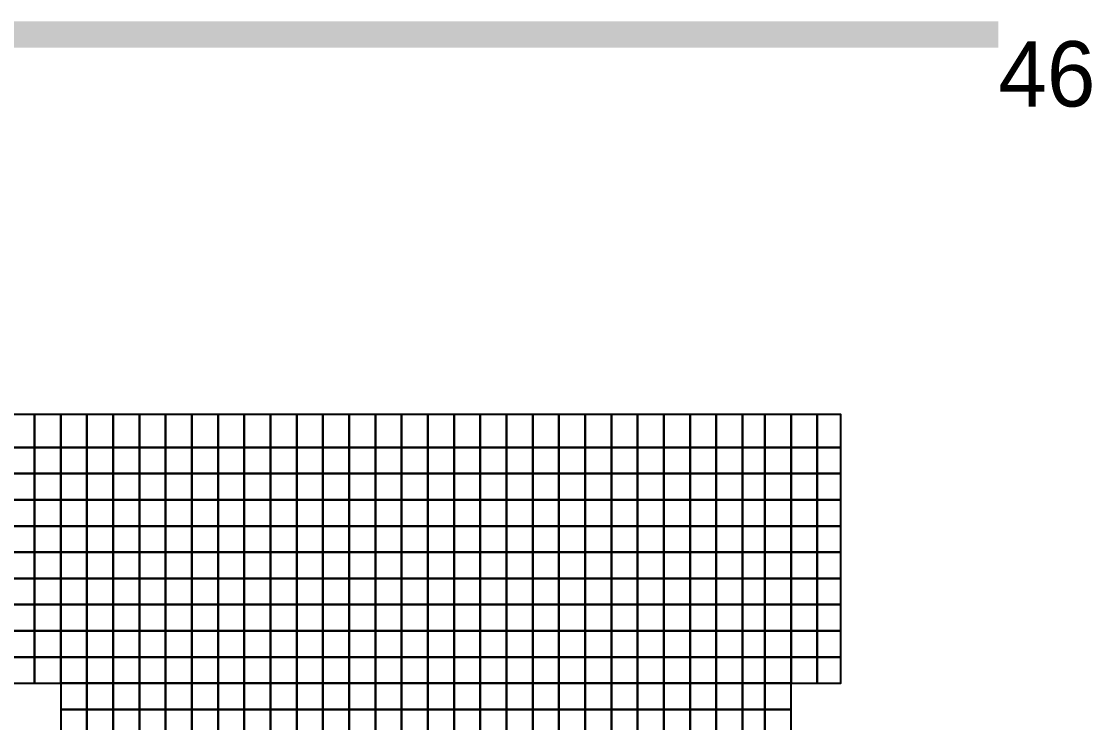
# Model space of a CAD drawing. Extents: x -2.8 to 74.5, y -0.2 to 18.4.
# Drawn here: x 66.37 to 74.53, y 11.9 to 17.25 of the extents above; entities that cross this region are included whole.
import ezdxf
from ezdxf.enums import TextEntityAlignment as Align

# ---------------------------------------------------------------- set-up
doc = ezdxf.new("R2010")
doc.units = 0
doc.header["$MEASUREMENT"] = 0
doc.layers.add('layer_elements', color=7, linetype='Continuous')
doc.layers.add('layer_result_palette', color=7, linetype='Continuous')

msp = doc.modelspace()

# ---------------------------------------------------------------- linework, layer by layer
at = {"layer": 'layer_elements', "color": 171, "true_color": 0x8080ff}
for points in [[(66.27, 14), (66.47, 14), (66.47, 14.25), (66.27, 14.25)], [(66.47, 14), (66.67, 14), (66.67, 14.25), (66.47, 14.25)], [(66.67, 14), (66.87, 14), (66.87, 14.25), (66.67, 14.25)], [(66.87, 14), (67.07, 14), (67.07, 14.25), (66.87, 14.25)], [(67.07, 14), (67.27, 14), (67.27, 14.25), (67.07, 14.25)], [(67.27, 14), (67.47, 14), (67.47, 14.25), (67.27, 14.25)], [(67.47, 14), (67.67, 14), (67.67, 14.25), (67.47, 14.25)], [(67.67, 14), (67.87, 14), (67.87, 14.25), (67.67, 14.25)], [(67.87, 14), (68.07, 14), (68.07, 14.25), (67.87, 14.25)], [(68.07, 14), (68.27, 14), (68.27, 14.25), (68.07, 14.25)], [(68.27, 14), (68.47, 14), (68.47, 14.25), (68.27, 14.25)], [(68.47, 14), (68.67, 14), (68.67, 14.25), (68.47, 14.25)], [(68.67, 14), (68.87, 14), (68.87, 14.25), (68.67, 14.25)], [(68.87, 14), (69.07, 14), (69.07, 14.25), (68.87, 14.25)], [(69.07, 14), (69.27, 14), (69.27, 14.25), (69.07, 14.25)], [(69.27, 14), (69.47, 14), (69.47, 14.25), (69.27, 14.25)], [(69.47, 14), (69.67, 14), (69.67, 14.25), (69.47, 14.25)], [(69.67, 14), (69.87, 14), (69.87, 14.25), (69.67, 14.25)], [(69.87, 14), (70.07, 14), (70.07, 14.25), (69.87, 14.25)], [(70.07, 14), (70.27, 14), (70.27, 14.25), (70.07, 14.25)], [(70.27, 14), (70.47, 14), (70.47, 14.25), (70.27, 14.25)], [(70.47, 14), (70.67, 14), (70.67, 14.25), (70.47, 14.25)], [(70.67, 14), (70.87, 14), (70.87, 14.25), (70.67, 14.25)], [(70.87, 14), (71.07, 14), (71.07, 14.25), (70.87, 14.25)], [(71.07, 14), (71.27, 14), (71.27, 14.25), (71.07, 14.25)], [(71.27, 14), (71.47, 14), (71.47, 14.25), (71.27, 14.25)], [(71.47, 14), (71.67, 14), (71.67, 14.25), (71.47, 14.25)], [(71.67, 14), (71.87, 14), (71.87, 14.25), (71.67, 14.25)], [(71.87, 14), (72.04, 14), (72.04, 14.25), (71.87, 14.25)], [(72.04, 14), (72.24, 14), (72.24, 14.25), (72.04, 14.25)], [(72.24, 14), (72.44, 14), (72.44, 14.25), (72.24, 14.25)], [(72.44, 14), (72.62, 14), (72.62, 14.25), (72.44, 14.25)], [(66.27, 13.8), (66.47, 13.8), (66.47, 14), (66.27, 14)], [(66.47, 13.8), (66.67, 13.8), (66.67, 14), (66.47, 14)], [(66.67, 13.8), (66.87, 13.8), (66.87, 14), (66.67, 14)], [(66.87, 13.8), (67.07, 13.8), (67.07, 14), (66.87, 14)], [(67.07, 13.8), (67.27, 13.8), (67.27, 14), (67.07, 14)], [(67.27, 13.8), (67.47, 13.8), (67.47, 14), (67.27, 14)], [(67.47, 13.8), (67.67, 13.8), (67.67, 14), (67.47, 14)], [(67.67, 13.8), (67.87, 13.8), (67.87, 14), (67.67, 14)], [(67.87, 13.8), (68.07, 13.8), (68.07, 14), (67.87, 14)], [(68.07, 13.8), (68.27, 13.8), (68.27, 14), (68.07, 14)], [(68.27, 13.8), (68.47, 13.8), (68.47, 14), (68.27, 14)], [(68.47, 13.8), (68.67, 13.8), (68.67, 14), (68.47, 14)], [(68.67, 13.8), (68.87, 13.8), (68.87, 14), (68.67, 14)], [(68.87, 13.8), (69.07, 13.8), (69.07, 14), (68.87, 14)], [(69.07, 13.8), (69.27, 13.8), (69.27, 14), (69.07, 14)], [(69.27, 13.8), (69.47, 13.8), (69.47, 14), (69.27, 14)], [(69.47, 13.8), (69.67, 13.8), (69.67, 14), (69.47, 14)], [(69.67, 13.8), (69.87, 13.8), (69.87, 14), (69.67, 14)], [(69.87, 13.8), (70.07, 13.8), (70.07, 14), (69.87, 14)], [(70.07, 13.8), (70.27, 13.8), (70.27, 14), (70.07, 14)], [(70.27, 13.8), (70.47, 13.8), (70.47, 14), (70.27, 14)], [(70.47, 13.8), (70.67, 13.8), (70.67, 14), (70.47, 14)], [(70.67, 13.8), (70.87, 13.8), (70.87, 14), (70.67, 14)], [(70.87, 13.8), (71.07, 13.8), (71.07, 14), (70.87, 14)], [(71.07, 13.8), (71.27, 13.8), (71.27, 14), (71.07, 14)], [(71.27, 13.8), (71.47, 13.8), (71.47, 14), (71.27, 14)], [(71.47, 13.8), (71.67, 13.8), (71.67, 14), (71.47, 14)], [(71.67, 13.8), (71.87, 13.8), (71.87, 14), (71.67, 14)], [(71.87, 13.8), (72.04, 13.8), (72.04, 14), (71.87, 14)], [(72.04, 13.8), (72.24, 13.8), (72.24, 14), (72.04, 14)], [(72.24, 13.8), (72.44, 13.8), (72.44, 14), (72.24, 14)], [(72.44, 13.8), (72.62, 13.8), (72.62, 14), (72.44, 14)], [(66.27, 13.6), (66.47, 13.6), (66.47, 13.8), (66.27, 13.8)], [(66.47, 13.6), (66.67, 13.6), (66.67, 13.8), (66.47, 13.8)], [(66.67, 13.6), (66.87, 13.6), (66.87, 13.8), (66.67, 13.8)], [(66.87, 13.6), (67.07, 13.6), (67.07, 13.8), (66.87, 13.8)], [(67.07, 13.6), (67.27, 13.6), (67.27, 13.8), (67.07, 13.8)], [(67.27, 13.6), (67.47, 13.6), (67.47, 13.8), (67.27, 13.8)], [(67.47, 13.6), (67.67, 13.6), (67.67, 13.8), (67.47, 13.8)], [(67.67, 13.6), (67.87, 13.6), (67.87, 13.8), (67.67, 13.8)], [(67.87, 13.6), (68.07, 13.6), (68.07, 13.8), (67.87, 13.8)], [(68.07, 13.6), (68.27, 13.6), (68.27, 13.8), (68.07, 13.8)], [(68.27, 13.6), (68.47, 13.6), (68.47, 13.8), (68.27, 13.8)], [(68.47, 13.6), (68.67, 13.6), (68.67, 13.8), (68.47, 13.8)], [(68.67, 13.6), (68.87, 13.6), (68.87, 13.8), (68.67, 13.8)], [(68.87, 13.6), (69.07, 13.6), (69.07, 13.8), (68.87, 13.8)], [(69.07, 13.6), (69.27, 13.6), (69.27, 13.8), (69.07, 13.8)], [(69.27, 13.6), (69.47, 13.6), (69.47, 13.8), (69.27, 13.8)], [(69.47, 13.6), (69.67, 13.6), (69.67, 13.8), (69.47, 13.8)], [(69.67, 13.6), (69.87, 13.6), (69.87, 13.8), (69.67, 13.8)], [(69.87, 13.6), (70.07, 13.6), (70.07, 13.8), (69.87, 13.8)], [(70.07, 13.6), (70.27, 13.6), (70.27, 13.8), (70.07, 13.8)], [(70.27, 13.6), (70.47, 13.6), (70.47, 13.8), (70.27, 13.8)], [(70.47, 13.6), (70.67, 13.6), (70.67, 13.8), (70.47, 13.8)], [(70.67, 13.6), (70.87, 13.6), (70.87, 13.8), (70.67, 13.8)], [(70.87, 13.6), (71.07, 13.6), (71.07, 13.8), (70.87, 13.8)], [(71.07, 13.6), (71.27, 13.6), (71.27, 13.8), (71.07, 13.8)], [(71.27, 13.6), (71.47, 13.6), (71.47, 13.8), (71.27, 13.8)], [(71.47, 13.6), (71.67, 13.6), (71.67, 13.8), (71.47, 13.8)], [(71.67, 13.6), (71.87, 13.6), (71.87, 13.8), (71.67, 13.8)], [(71.87, 13.6), (72.04, 13.6), (72.04, 13.8), (71.87, 13.8)], [(72.04, 13.6), (72.24, 13.6), (72.24, 13.8), (72.04, 13.8)], [(72.24, 13.6), (72.44, 13.6), (72.44, 13.8), (72.24, 13.8)], [(72.44, 13.6), (72.62, 13.6), (72.62, 13.8), (72.44, 13.8)], [(66.67, 13.4), (66.87, 13.4), (66.87, 13.6), (66.67, 13.6)], [(66.87, 13.4), (67.07, 13.4), (67.07, 13.6), (66.87, 13.6)], [(67.07, 13.4), (67.27, 13.4), (67.27, 13.6), (67.07, 13.6)], [(67.27, 13.4), (67.47, 13.4), (67.47, 13.6), (67.27, 13.6)], [(67.47, 13.4), (67.67, 13.4), (67.67, 13.6), (67.47, 13.6)], [(67.67, 13.4), (67.87, 13.4), (67.87, 13.6), (67.67, 13.6)], [(67.87, 13.4), (68.07, 13.4), (68.07, 13.6), (67.87, 13.6)], [(68.07, 13.4), (68.27, 13.4), (68.27, 13.6), (68.07, 13.6)], [(68.27, 13.4), (68.47, 13.4), (68.47, 13.6), (68.27, 13.6)], [(68.47, 13.4), (68.67, 13.4), (68.67, 13.6), (68.47, 13.6)], [(68.67, 13.4), (68.87, 13.4), (68.87, 13.6), (68.67, 13.6)], [(68.87, 13.4), (69.07, 13.4), (69.07, 13.6), (68.87, 13.6)], [(69.07, 13.4), (69.27, 13.4), (69.27, 13.6), (69.07, 13.6)], [(69.27, 13.4), (69.47, 13.4), (69.47, 13.6), (69.27, 13.6)], [(69.47, 13.4), (69.67, 13.4), (69.67, 13.6), (69.47, 13.6)], [(69.67, 13.4), (69.87, 13.4), (69.87, 13.6), (69.67, 13.6)], [(69.87, 13.4), (70.07, 13.4), (70.07, 13.6), (69.87, 13.6)], [(70.07, 13.4), (70.27, 13.4), (70.27, 13.6), (70.07, 13.6)], [(70.27, 13.4), (70.47, 13.4), (70.47, 13.6), (70.27, 13.6)], [(70.47, 13.4), (70.67, 13.4), (70.67, 13.6), (70.47, 13.6)], [(70.67, 13.4), (70.87, 13.4), (70.87, 13.6), (70.67, 13.6)], [(70.87, 13.4), (71.07, 13.4), (71.07, 13.6), (70.87, 13.6)], [(71.07, 13.4), (71.27, 13.4), (71.27, 13.6), (71.07, 13.6)], [(71.27, 13.4), (71.47, 13.4), (71.47, 13.6), (71.27, 13.6)], [(71.47, 13.4), (71.67, 13.4), (71.67, 13.6), (71.47, 13.6)], [(71.67, 13.4), (71.87, 13.4), (71.87, 13.6), (71.67, 13.6)], [(71.87, 13.4), (72.04, 13.4), (72.04, 13.6), (71.87, 13.6)], [(72.04, 13.4), (72.24, 13.4), (72.24, 13.6), (72.04, 13.6)], [(72.24, 13.4), (72.44, 13.4), (72.44, 13.6), (72.24, 13.6)], [(72.44, 13.4), (72.62, 13.4), (72.62, 13.6), (72.44, 13.6)], [(67.07, 13.2), (67.27, 13.2), (67.27, 13.4), (67.07, 13.4)], [(67.27, 13.2), (67.47, 13.2), (67.47, 13.4), (67.27, 13.4)], [(67.47, 13.2), (67.67, 13.2), (67.67, 13.4), (67.47, 13.4)], [(67.67, 13.2), (67.87, 13.2), (67.87, 13.4), (67.67, 13.4)], [(67.87, 13.2), (68.07, 13.2), (68.07, 13.4), (67.87, 13.4)], [(68.07, 13.2), (68.27, 13.2), (68.27, 13.4), (68.07, 13.4)], [(68.27, 13.2), (68.47, 13.2), (68.47, 13.4), (68.27, 13.4)], [(68.47, 13.2), (68.67, 13.2), (68.67, 13.4), (68.47, 13.4)], [(68.67, 13.2), (68.87, 13.2), (68.87, 13.4), (68.67, 13.4)], [(68.87, 13.2), (69.07, 13.2), (69.07, 13.4), (68.87, 13.4)], [(69.07, 13.2), (69.27, 13.2), (69.27, 13.4), (69.07, 13.4)], [(69.27, 13.2), (69.47, 13.2), (69.47, 13.4), (69.27, 13.4)], [(69.47, 13.2), (69.67, 13.2), (69.67, 13.4), (69.47, 13.4)], [(69.67, 13.2), (69.87, 13.2), (69.87, 13.4), (69.67, 13.4)], [(69.87, 13.2), (70.07, 13.2), (70.07, 13.4), (69.87, 13.4)], [(70.07, 13.2), (70.27, 13.2), (70.27, 13.4), (70.07, 13.4)], [(70.27, 13.2), (70.47, 13.2), (70.47, 13.4), (70.27, 13.4)], [(70.47, 13.2), (70.67, 13.2), (70.67, 13.4), (70.47, 13.4)], [(70.67, 13.2), (70.87, 13.2), (70.87, 13.4), (70.67, 13.4)], [(70.87, 13.2), (71.07, 13.2), (71.07, 13.4), (70.87, 13.4)], [(71.07, 13.2), (71.27, 13.2), (71.27, 13.4), (71.07, 13.4)], [(71.27, 13.2), (71.47, 13.2), (71.47, 13.4), (71.27, 13.4)], [(71.47, 13.2), (71.67, 13.2), (71.67, 13.4), (71.47, 13.4)], [(71.67, 13.2), (71.87, 13.2), (71.87, 13.4), (71.67, 13.4)], [(72.24, 13.2), (72.44, 13.2), (72.44, 13.4), (72.24, 13.4)], [(72.44, 13.2), (72.62, 13.2), (72.62, 13.4), (72.44, 13.4)], [(67.07, 13), (67.27, 13), (67.27, 13.2), (67.07, 13.2)], [(67.27, 13), (67.47, 13), (67.47, 13.2), (67.27, 13.2)], [(67.47, 13), (67.67, 13), (67.67, 13.2), (67.47, 13.2)], [(67.67, 13), (67.87, 13), (67.87, 13.2), (67.67, 13.2)], [(67.87, 13), (68.07, 13), (68.07, 13.2), (67.87, 13.2)], [(68.07, 13), (68.27, 13), (68.27, 13.2), (68.07, 13.2)], [(68.27, 13), (68.47, 13), (68.47, 13.2), (68.27, 13.2)], [(68.47, 13), (68.67, 13), (68.67, 13.2), (68.47, 13.2)], [(68.67, 13), (68.87, 13), (68.87, 13.2), (68.67, 13.2)], [(68.87, 13), (69.07, 13), (69.07, 13.2), (68.87, 13.2)], [(69.07, 13), (69.27, 13), (69.27, 13.2), (69.07, 13.2)], [(69.27, 13), (69.47, 13), (69.47, 13.2), (69.27, 13.2)], [(69.47, 13), (69.67, 13), (69.67, 13.2), (69.47, 13.2)], [(69.67, 13), (69.87, 13), (69.87, 13.2), (69.67, 13.2)], [(69.87, 13), (70.07, 13), (70.07, 13.2), (69.87, 13.2)], [(70.07, 13), (70.27, 13), (70.27, 13.2), (70.07, 13.2)], [(70.27, 13), (70.47, 13), (70.47, 13.2), (70.27, 13.2)], [(70.47, 13), (70.67, 13), (70.67, 13.2), (70.47, 13.2)], [(70.67, 13), (70.87, 13), (70.87, 13.2), (70.67, 13.2)], [(70.87, 13), (71.07, 13), (71.07, 13.2), (70.87, 13.2)], [(71.07, 13), (71.27, 13), (71.27, 13.2), (71.07, 13.2)], [(71.27, 13), (71.47, 13), (71.47, 13.2), (71.27, 13.2)], [(67.27, 12.8), (67.47, 12.8), (67.47, 13), (67.27, 13)], [(67.47, 12.8), (67.67, 12.8), (67.67, 13), (67.47, 13)], [(67.67, 12.8), (67.87, 12.8), (67.87, 13), (67.67, 13)], [(67.87, 12.8), (68.07, 12.8), (68.07, 13), (67.87, 13)], [(68.07, 12.8), (68.27, 12.8), (68.27, 13), (68.07, 13)], [(68.27, 12.8), (68.47, 12.8), (68.47, 13), (68.27, 13)], [(68.47, 12.8), (68.67, 12.8), (68.67, 13), (68.47, 13)], [(68.67, 12.8), (68.87, 12.8), (68.87, 13), (68.67, 13)], [(68.87, 12.8), (69.07, 12.8), (69.07, 13), (68.87, 13)], [(69.07, 12.8), (69.27, 12.8), (69.27, 13), (69.07, 13)], [(69.27, 12.8), (69.47, 12.8), (69.47, 13), (69.27, 13)], [(69.47, 12.8), (69.67, 12.8), (69.67, 13), (69.47, 13)], [(69.67, 12.8), (69.87, 12.8), (69.87, 13), (69.67, 13)], [(69.87, 12.8), (70.07, 12.8), (70.07, 13), (69.87, 13)], [(70.07, 12.8), (70.27, 12.8), (70.27, 13), (70.07, 13)], [(70.27, 12.8), (70.47, 12.8), (70.47, 13), (70.27, 13)], [(70.47, 12.8), (70.67, 12.8), (70.67, 13), (70.47, 13)], [(70.67, 12.8), (70.87, 12.8), (70.87, 13), (70.67, 13)], [(70.87, 12.8), (71.07, 12.8), (71.07, 13), (70.87, 13)], [(71.07, 12.8), (71.27, 12.8), (71.27, 13), (71.07, 13)], [(67.27, 12.6), (67.47, 12.6), (67.47, 12.8), (67.27, 12.8)], [(67.47, 12.6), (67.67, 12.6), (67.67, 12.8), (67.47, 12.8)], [(67.67, 12.6), (67.87, 12.6), (67.87, 12.8), (67.67, 12.8)], [(67.87, 12.6), (68.07, 12.6), (68.07, 12.8), (67.87, 12.8)], [(68.07, 12.6), (68.27, 12.6), (68.27, 12.8), (68.07, 12.8)], [(68.27, 12.6), (68.47, 12.6), (68.47, 12.8), (68.27, 12.8)], [(68.47, 12.6), (68.67, 12.6), (68.67, 12.8), (68.47, 12.8)], [(68.67, 12.6), (68.87, 12.6), (68.87, 12.8), (68.67, 12.8)], [(68.87, 12.6), (69.07, 12.6), (69.07, 12.8), (68.87, 12.8)], [(69.07, 12.6), (69.27, 12.6), (69.27, 12.8), (69.07, 12.8)], [(69.27, 12.6), (69.47, 12.6), (69.47, 12.8), (69.27, 12.8)], [(69.47, 12.6), (69.67, 12.6), (69.67, 12.8), (69.47, 12.8)], [(69.67, 12.6), (69.87, 12.6), (69.87, 12.8), (69.67, 12.8)], [(69.87, 12.6), (70.07, 12.6), (70.07, 12.8), (69.87, 12.8)], [(70.07, 12.6), (70.27, 12.6), (70.27, 12.8), (70.07, 12.8)], [(70.27, 12.6), (70.47, 12.6), (70.47, 12.8), (70.27, 12.8)], [(70.47, 12.6), (70.67, 12.6), (70.67, 12.8), (70.47, 12.8)], [(70.67, 12.6), (70.87, 12.6), (70.87, 12.8), (70.67, 12.8)], [(70.87, 12.6), (71.07, 12.6), (71.07, 12.8), (70.87, 12.8)], [(71.07, 12.6), (71.27, 12.6), (71.27, 12.8), (71.07, 12.8)], [(67.07, 12.4), (67.27, 12.4), (67.27, 12.6), (67.07, 12.6)], [(67.27, 12.4), (67.47, 12.4), (67.47, 12.6), (67.27, 12.6)], [(67.47, 12.4), (67.67, 12.4), (67.67, 12.6), (67.47, 12.6)], [(67.67, 12.4), (67.87, 12.4), (67.87, 12.6), (67.67, 12.6)], [(67.87, 12.4), (68.07, 12.4), (68.07, 12.6), (67.87, 12.6)], [(68.07, 12.4), (68.27, 12.4), (68.27, 12.6), (68.07, 12.6)], [(68.27, 12.4), (68.47, 12.4), (68.47, 12.6), (68.27, 12.6)], [(68.47, 12.4), (68.67, 12.4), (68.67, 12.6), (68.47, 12.6)], [(68.67, 12.4), (68.87, 12.4), (68.87, 12.6), (68.67, 12.6)], [(68.87, 12.4), (69.07, 12.4), (69.07, 12.6), (68.87, 12.6)], [(69.07, 12.4), (69.27, 12.4), (69.27, 12.6), (69.07, 12.6)], [(69.27, 12.4), (69.47, 12.4), (69.47, 12.6), (69.27, 12.6)], [(69.47, 12.4), (69.67, 12.4), (69.67, 12.6), (69.47, 12.6)], [(69.67, 12.4), (69.87, 12.4), (69.87, 12.6), (69.67, 12.6)], [(69.87, 12.4), (70.07, 12.4), (70.07, 12.6), (69.87, 12.6)], [(70.07, 12.4), (70.27, 12.4), (70.27, 12.6), (70.07, 12.6)], [(70.27, 12.4), (70.47, 12.4), (70.47, 12.6), (70.27, 12.6)], [(70.47, 12.4), (70.67, 12.4), (70.67, 12.6), (70.47, 12.6)], [(70.67, 12.4), (70.87, 12.4), (70.87, 12.6), (70.67, 12.6)], [(70.87, 12.4), (71.07, 12.4), (71.07, 12.6), (70.87, 12.6)], [(71.07, 12.4), (71.27, 12.4), (71.27, 12.6), (71.07, 12.6)], [(71.27, 12.4), (71.47, 12.4), (71.47, 12.6), (71.27, 12.6)], [(72.44, 12.4, 0), (72.62, 12.4), (72.62, 12.6), (72.44, 12.6)], [(67.27, 12.2), (67.47, 12.2), (67.47, 12.4), (67.27, 12.4)], [(67.47, 12.2), (67.67, 12.2), (67.67, 12.4), (67.47, 12.4)], [(67.67, 12.2), (67.87, 12.2), (67.87, 12.4), (67.67, 12.4)], [(67.87, 12.2), (68.07, 12.2), (68.07, 12.4), (67.87, 12.4)], [(68.07, 12.2), (68.27, 12.2), (68.27, 12.4), (68.07, 12.4)], [(68.27, 12.2), (68.47, 12.2), (68.47, 12.4), (68.27, 12.4)], [(68.47, 12.2), (68.67, 12.2), (68.67, 12.4), (68.47, 12.4)], [(68.67, 12.2), (68.87, 12.2), (68.87, 12.4), (68.67, 12.4)], [(68.87, 12.2), (69.07, 12.2), (69.07, 12.4), (68.87, 12.4)], [(69.07, 12.2), (69.27, 12.2), (69.27, 12.4), (69.07, 12.4)], [(69.27, 12.2), (69.47, 12.2), (69.47, 12.4), (69.27, 12.4)], [(69.47, 12.2), (69.67, 12.2), (69.67, 12.4), (69.47, 12.4)], [(69.67, 12.2), (69.87, 12.2), (69.87, 12.4), (69.67, 12.4)], [(69.87, 12.2), (70.07, 12.2), (70.07, 12.4), (69.87, 12.4)], [(70.07, 12.2), (70.27, 12.2), (70.27, 12.4), (70.07, 12.4)], [(70.27, 12.2), (70.47, 12.2), (70.47, 12.4), (70.27, 12.4)], [(70.47, 12.2), (70.67, 12.2), (70.67, 12.4), (70.47, 12.4)], [(70.67, 12.2), (70.87, 12.2), (70.87, 12.4), (70.67, 12.4)], [(70.87, 12.2), (71.07, 12.2), (71.07, 12.4), (70.87, 12.4)], [(71.07, 12.2), (71.27, 12.2), (71.27, 12.4), (71.07, 12.4)], [(72.44, 12.2), (72.62, 12.2), (72.62, 12.4), (72.44, 12.4, 0)], [(66.67, 12), (66.87, 12, 0), (66.87, 12.2, 0), (66.67, 12.2)], [(66.87, 12, 0), (67.07, 12), (67.07, 12.2), (66.87, 12.2, 0)], [(67.27, 12), (67.47, 12), (67.47, 12.2), (67.27, 12.2)], [(67.47, 12), (67.67, 12), (67.67, 12.2), (67.47, 12.2)], [(67.67, 12), (67.87, 12), (67.87, 12.2), (67.67, 12.2)], [(67.87, 12), (68.07, 12), (68.07, 12.2), (67.87, 12.2)], [(68.07, 12), (68.27, 12), (68.27, 12.2), (68.07, 12.2)], [(68.27, 12), (68.47, 12), (68.47, 12.2), (68.27, 12.2)], [(68.47, 12), (68.67, 12), (68.67, 12.2), (68.47, 12.2)], [(68.67, 12), (68.87, 12), (68.87, 12.2), (68.67, 12.2)], [(68.87, 12), (69.07, 12), (69.07, 12.2), (68.87, 12.2)], [(69.07, 12), (69.27, 12), (69.27, 12.2), (69.07, 12.2)], [(69.27, 12), (69.47, 12), (69.47, 12.2), (69.27, 12.2)], [(69.47, 12), (69.67, 12), (69.67, 12.2), (69.47, 12.2)], [(69.67, 12), (69.87, 12), (69.87, 12.2), (69.67, 12.2)], [(69.87, 12), (70.07, 12), (70.07, 12.2), (69.87, 12.2)], [(70.07, 12), (70.27, 12), (70.27, 12.2), (70.07, 12.2)], [(70.27, 12), (70.47, 12), (70.47, 12.2), (70.27, 12.2)], [(70.47, 12), (70.67, 12), (70.67, 12.2), (70.47, 12.2)], [(70.67, 12), (70.87, 12), (70.87, 12.2), (70.67, 12.2)], [(70.87, 12), (71.07, 12), (71.07, 12.2), (70.87, 12.2)], [(71.07, 12), (71.27, 12), (71.27, 12.2), (71.07, 12.2)], [(66.67, 11.8), (66.87, 11.8, 0), (66.87, 12, 0), (66.67, 12)], [(66.87, 11.8, 0), (67.07, 11.8), (67.07, 12), (66.87, 12, 0)], [(67.27, 11.8), (67.47, 11.8), (67.47, 12), (67.27, 12)], [(67.47, 11.8), (67.67, 11.8), (67.67, 12), (67.47, 12)], [(67.67, 11.8), (67.87, 11.8), (67.87, 12), (67.67, 12)], [(67.87, 11.8), (68.07, 11.8), (68.07, 12), (67.87, 12)], [(68.07, 11.8), (68.27, 11.8), (68.27, 12), (68.07, 12)], [(68.27, 11.8), (68.47, 11.8), (68.47, 12), (68.27, 12)], [(68.47, 11.8), (68.67, 11.8), (68.67, 12), (68.47, 12)], [(68.67, 11.8), (68.87, 11.8), (68.87, 12), (68.67, 12)], [(68.87, 11.8), (69.07, 11.8), (69.07, 12), (68.87, 12)], [(69.07, 11.8), (69.27, 11.8), (69.27, 12), (69.07, 12)], [(69.27, 11.8), (69.47, 11.8), (69.47, 12), (69.27, 12)], [(69.47, 11.8), (69.67, 11.8), (69.67, 12), (69.47, 12)], [(69.67, 11.8), (69.87, 11.8), (69.87, 12), (69.67, 12)], [(69.87, 11.8), (70.07, 11.8), (70.07, 12), (69.87, 12)], [(70.07, 11.8), (70.27, 11.8), (70.27, 12), (70.07, 12)], [(70.27, 11.8), (70.47, 11.8), (70.47, 12), (70.27, 12)], [(70.47, 11.8), (70.67, 11.8), (70.67, 12), (70.47, 12)], [(70.67, 11.8), (70.87, 11.8), (70.87, 12), (70.67, 12)], [(70.87, 11.8), (71.07, 11.8), (71.07, 12), (70.87, 12)], [(71.07, 11.8), (71.27, 11.8), (71.27, 12), (71.07, 12)]]:
    msp.add_3dface(points, dxfattribs=at)
at = {"layer": 'layer_elements', "color": 51, "true_color": 0xffff73}
for points in [[(66.27, 13.4), (66.47, 13.4), (66.47, 13.6), (66.27, 13.6)], [(66.47, 13.4), (66.67, 13.4), (66.67, 13.6), (66.47, 13.6)], [(66.27, 13.2), (66.47, 13.2), (66.47, 13.4), (66.27, 13.4)], [(66.47, 13.2), (66.67, 13.2), (66.67, 13.4), (66.47, 13.4)], [(66.67, 13.2), (66.87, 13.2), (66.87, 13.4), (66.67, 13.4)], [(66.87, 13.2), (67.07, 13.2), (67.07, 13.4), (66.87, 13.4)], [(71.87, 13.2), (72.04, 13.2), (72.04, 13.4), (71.87, 13.4)], [(72.04, 13.2), (72.24, 13.2), (72.24, 13.4), (72.04, 13.4)], [(66.27, 13), (66.47, 13), (66.47, 13.2), (66.27, 13.2)], [(66.47, 13), (66.67, 13), (66.67, 13.2), (66.47, 13.2)], [(66.67, 13), (66.87, 13), (66.87, 13.2), (66.67, 13.2)], [(66.87, 13), (67.07, 13), (67.07, 13.2), (66.87, 13.2)], [(71.47, 13), (71.67, 13), (71.67, 13.2), (71.47, 13.2)], [(71.67, 13), (71.87, 13), (71.87, 13.2), (71.67, 13.2)], [(71.87, 13), (72.04, 13), (72.04, 13.2), (71.87, 13.2)], [(72.04, 13), (72.24, 13), (72.24, 13.2), (72.04, 13.2)], [(72.24, 13), (72.44, 13), (72.44, 13.2), (72.24, 13.2)], [(72.44, 13), (72.62, 13), (72.62, 13.2), (72.44, 13.2)], [(66.87, 12.8), (67.07, 12.8), (67.07, 13), (66.87, 13)], [(67.07, 12.8), (67.27, 12.8), (67.27, 13), (67.07, 13)], [(71.27, 12.8), (71.47, 12.8), (71.47, 13), (71.27, 13)], [(71.47, 12.8), (71.67, 12.8), (71.67, 13), (71.47, 13)], [(72.24, 12.8), (72.44, 12.8), (72.44, 13), (72.24, 13)], [(72.44, 12.8), (72.62, 12.8), (72.62, 13), (72.44, 13)], [(67.07, 12.6), (67.27, 12.6), (67.27, 12.8), (67.07, 12.8)], [(71.27, 12.6), (71.47, 12.6), (71.47, 12.8), (71.27, 12.8)], [(71.47, 12.6), (71.67, 12.6), (71.67, 12.8), (71.47, 12.8)], [(72.44, 12.6), (72.62, 12.6), (72.62, 12.8), (72.44, 12.8)], [(66.47, 12.4, 0), (66.67, 12.4), (66.67, 12.6), (66.47, 12.6)], [(71.47, 12.4), (71.67, 12.4), (71.67, 12.6), (71.47, 12.6)], [(72.24, 12.4), (72.44, 12.4, 0), (72.44, 12.6), (72.24, 12.6)], [(67.07, 12.2), (67.27, 12.2), (67.27, 12.4), (67.07, 12.4)], [(71.27, 12.2), (71.47, 12.2), (71.47, 12.4), (71.27, 12.4)], [(72.24, 12.2), (72.44, 12.2), (72.44, 12.4, 0), (72.24, 12.4)], [(67.07, 12), (67.27, 12), (67.27, 12.2), (67.07, 12.2)], [(71.27, 12), (71.47, 12), (71.47, 12.2), (71.27, 12.2)], [(67.07, 11.8), (67.27, 11.8), (67.27, 12), (67.07, 12)], [(71.27, 11.8), (71.47, 11.8), (71.47, 12), (71.27, 12)]]:
    msp.add_3dface(points, dxfattribs=at)
at = {"layer": 'layer_elements', "color": 40, "true_color": 0xffdc37}
for points in [[(66.27, 12.8), (66.47, 12.8), (66.47, 13), (66.27, 13)], [(66.47, 12.8), (66.67, 12.8), (66.67, 13), (66.47, 13)], [(66.67, 12.8), (66.87, 12.8), (66.87, 13), (66.67, 13)], [(71.67, 12.8), (71.87, 12.8), (71.87, 13), (71.67, 13)], [(71.87, 12.8), (72.04, 12.8), (72.04, 13), (71.87, 13)], [(72.04, 12.8), (72.24, 12.8), (72.24, 13), (72.04, 13)], [(66.27, 12.6), (66.47, 12.6), (66.47, 12.8), (66.27, 12.8)], [(66.47, 12.6), (66.67, 12.6), (66.67, 12.8), (66.47, 12.8)], [(66.67, 12.6), (66.87, 12.6), (66.87, 12.8), (66.67, 12.8)], [(66.87, 12.6), (67.07, 12.6), (67.07, 12.8), (66.87, 12.8)], [(71.67, 12.6), (71.87, 12.6), (71.87, 12.8), (71.67, 12.8)], [(72.24, 12.6), (72.44, 12.6), (72.44, 12.8), (72.24, 12.8)], [(66.27, 12.4), (66.47, 12.4, 0), (66.47, 12.6), (66.27, 12.6)], [(66.87, 12.4), (67.07, 12.4), (67.07, 12.6), (66.87, 12.6)], [(71.67, 12.4), (71.87, 12.4), (71.87, 12.6), (71.67, 12.6)], [(66.27, 12.2), (66.47, 12.2), (66.47, 12.4, 0), (66.27, 12.4)], [(66.47, 12.2), (66.67, 12.2), (66.67, 12.4), (66.47, 12.4, 0)], [(66.87, 12.2, 0), (67.07, 12.2), (67.07, 12.4), (66.87, 12.4)], [(71.47, 12.2), (71.67, 12.2), (71.67, 12.4), (71.47, 12.4)], [(71.47, 12), (71.67, 12), (71.67, 12.2), (71.47, 12.2)], [(72.04, 12, 0), (72.24, 12), (72.24, 12.2), (72.04, 12.2, 0)], [(71.47, 11.8), (71.67, 11.8), (71.67, 12), (71.47, 12)], [(71.67, 11.8), (71.87, 11.8), (71.87, 12), (71.67, 12)], [(72.04, 11.8, 0), (72.24, 11.8), (72.24, 12), (72.04, 12, 0)]]:
    msp.add_3dface(points, dxfattribs=at)
at = {"layer": 'layer_elements', "color": 40, "true_color": 0xffa41c}
for points in [[(71.87, 12.6), (72.04, 12.6), (72.04, 12.8), (71.87, 12.8)], [(72.04, 12.6), (72.24, 12.6), (72.24, 12.8), (72.04, 12.8)], [(66.67, 12.4), (66.87, 12.4), (66.87, 12.6), (66.67, 12.6)], [(66.67, 12.2), (66.87, 12.2, 0), (66.87, 12.4), (66.67, 12.4)], [(71.67, 12.2), (71.87, 12.2), (71.87, 12.4), (71.67, 12.4)], [(71.67, 12), (71.87, 12), (71.87, 12.2), (71.67, 12.2)], [(71.87, 12), (72.04, 12, 0), (72.04, 12.2, 0), (71.87, 12.2)], [(71.87, 11.8), (72.04, 11.8, 0), (72.04, 12, 0), (71.87, 12)]]:
    msp.add_3dface(points, dxfattribs=at)
at = {"layer": 'layer_elements', "color": 30, "true_color": 0xff6600}
for points in [[(71.87, 12.4), (72.04, 12.4), (72.04, 12.6), (71.87, 12.6)], [(72.04, 12.4), (72.24, 12.4), (72.24, 12.6), (72.04, 12.6)], [(71.87, 12.2), (72.04, 12.2, 0), (72.04, 12.4), (71.87, 12.4)], [(72.04, 12.2, 0), (72.24, 12.2), (72.24, 12.4), (72.04, 12.4)]]:
    msp.add_3dface(points, dxfattribs=at)
at = {"layer": 'layer_result_palette', "color": 6, "true_color": 0xff00ff}
msp.add_solid([(61.2867, 17.05), (73.82, 17.05), (61.2867, 17.25), (73.82, 17.25)], dxfattribs=at)

# ---------------------------------------------------------------- texts
at = {"layer": 'layer_result_palette'}
msp.add_text('    46', height=0.49863, dxfattribs=at).set_placement((73.82, 16.85), align=Align.MIDDLE)

doc.saveas('drawing.dxf')
